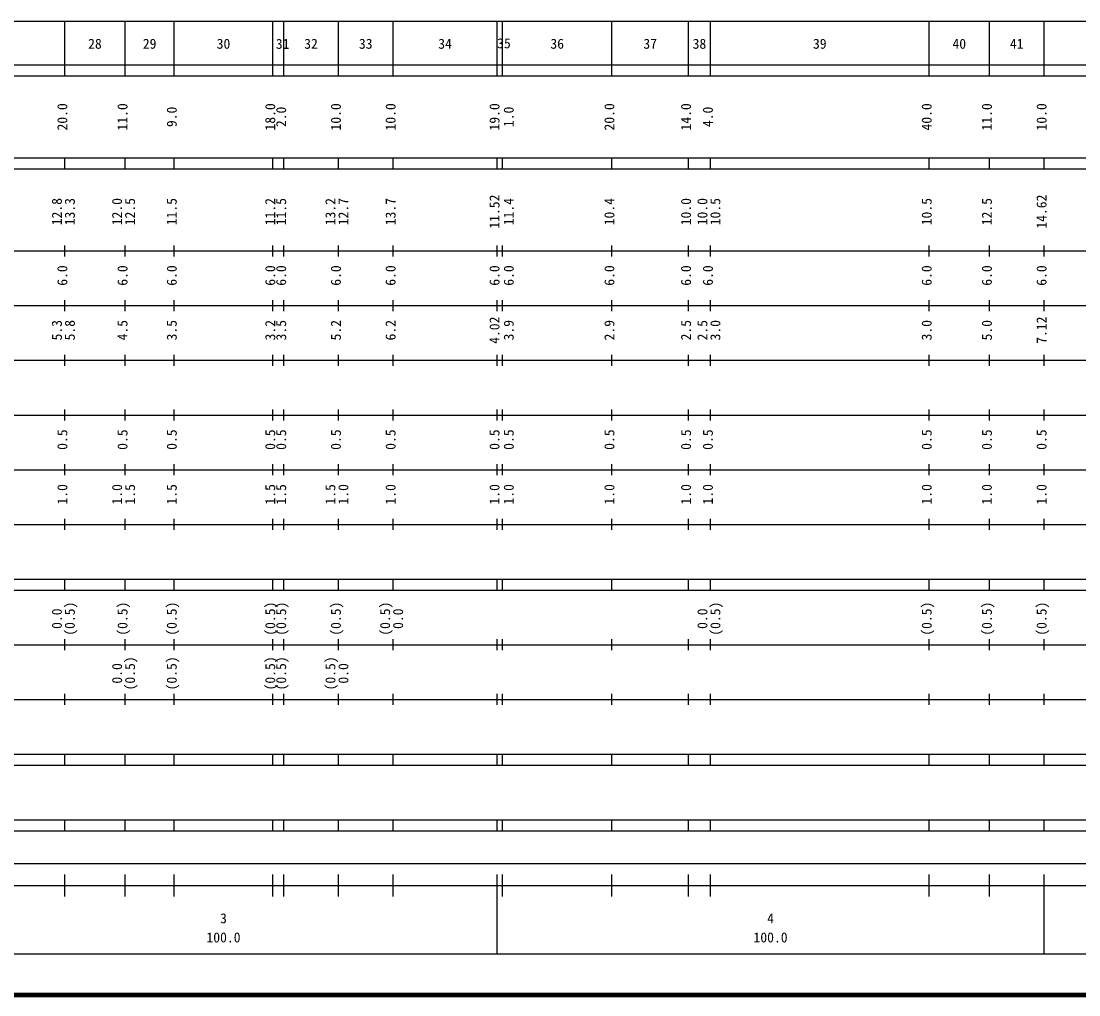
# Model space of a CAD drawing. Units: millimetres on the paper, enlarged 1000 times. Extents: x 40000 to 680000, y 20000 to 380000.
# Drawn here: x 281012 to 474356, y 20000 to 198000 of the extents above; entities that cross this region are included whole.
import ezdxf
from ezdxf.enums import TextEntityAlignment as Align

# ---------------------------------------------------------------- set-up
doc = ezdxf.new("R2010")
doc.units = ezdxf.units.MM
doc.header["$LTSCALE"] = 1000
doc.layers.add('M-TTL', color=2, linetype='Continuous', lineweight=140)
doc.layers.add('M-TTL-BAND', color=7, linetype='Continuous', lineweight=25)
doc.styles.add('ＭＳ ゴシック', font='')
doc.styles.get('ＭＳ ゴシック').set_extended_font_data('MS Gothic')

msp = doc.modelspace()

# ---------------------------------------------------------------- linework, layer by layer
at = {"layer": 'M-TTL'}
msp.add_line((40000, 20000), (680000, 20000), dxfattribs=at)
at = {"layer": 'M-TTL-BAND'}
for p, q in [((68000, 198000), (579000, 198000)), ((289000, 188000), (289000, 198000)), ((300000, 188000), (300000, 198000)), ((309000, 188000), (309000, 198000)), ((327000, 188000), (327000, 198000)), ((329000, 188000), (329000, 198000)), ((339000, 188000), (339000, 198000)), ((349000, 188000), (349000, 198000)), ((368000, 188000), (368000, 198000)), ((369000, 188000), (369000, 198000)), ((389000, 188000), (389000, 198000)), ((403000, 188000), (403000, 198000)), ((407000, 188000), (407000, 198000)), ((447000, 188000), (447000, 198000)), ((458000, 188000), (458000, 198000)), ((468000, 188000), (468000, 198000)), ((40000, 190000), (579000, 190000)), ((40000, 188000), (579000, 188000)), ((40000, 173000), (579000, 173000)), ((289000, 171000), (289000, 173000)), ((300000, 171000), (300000, 173000)), ((309000, 171000), (309000, 173000)), ((327000, 171000), (327000, 173000)), ((329000, 171000), (329000, 173000)), ((339000, 171000), (339000, 173000)), ((349000, 171000), (349000, 173000)), ((368000, 171000), (368000, 173000)), ((369000, 171000), (369000, 173000)), ((389000, 171000), (389000, 173000)), ((403000, 171000), (403000, 173000)), ((407000, 171000), (407000, 173000)), ((447000, 171000), (447000, 173000)), ((458000, 171000), (458000, 173000)), ((468000, 171000), (468000, 173000)), ((40000, 171000), (579000, 171000)), ((289000, 155000), (289000, 157000)), ((300000, 155000), (300000, 157000)), ((309000, 155000), (309000, 157000)), ((327000, 155000), (327000, 157000)), ((329000, 155000), (329000, 157000)), ((339000, 155000), (339000, 157000)), ((349000, 155000), (349000, 157000)), ((368000, 155000), (368000, 157000)), ((369000, 155000), (369000, 157000)), ((389000, 155000), (389000, 157000)), ((403000, 155000), (403000, 157000)), ((407000, 155000), (407000, 157000)), ((447000, 155000), (447000, 157000)), ((458000, 155000), (458000, 157000)), ((468000, 155000), (468000, 157000)), ((40000, 156000), (579000, 156000)), ((289000, 145000), (289000, 147000)), ((300000, 145000), (300000, 147000)), ((309000, 145000), (309000, 147000)), ((327000, 145000), (327000, 147000)), ((329000, 145000), (329000, 147000)), ((339000, 145000), (339000, 147000)), ((349000, 145000), (349000, 147000)), ((368000, 145000), (368000, 147000)), ((369000, 145000), (369000, 147000)), ((389000, 145000), (389000, 147000)), ((403000, 145000), (403000, 147000)), ((407000, 145000), (407000, 147000)), ((447000, 145000), (447000, 147000)), ((458000, 145000), (458000, 147000)), ((468000, 145000), (468000, 147000)), ((46000, 146000), (579000, 146000)), ((52000, 136000), (579000, 136000)), ((289000, 135000), (289000, 137000)), ((300000, 135000), (300000, 137000)), ((309000, 135000), (309000, 137000)), ((327000, 135000), (327000, 137000)), ((329000, 135000), (329000, 137000)), ((339000, 135000), (339000, 137000)), ((349000, 135000), (349000, 137000)), ((368000, 135000), (368000, 137000)), ((369000, 135000), (369000, 137000)), ((389000, 135000), (389000, 137000)), ((403000, 135000), (403000, 137000)), ((407000, 135000), (407000, 137000)), ((447000, 135000), (447000, 137000)), ((458000, 135000), (458000, 137000)), ((468000, 135000), (468000, 137000)), ((46000, 126000), (579000, 126000)), ((289000, 125000), (289000, 127000)), ((300000, 125000), (300000, 127000)), ((309000, 125000), (309000, 127000)), ((327000, 125000), (327000, 127000)), ((329000, 125000), (329000, 127000)), ((339000, 125000), (339000, 127000)), ((349000, 125000), (349000, 127000)), ((368000, 125000), (368000, 127000)), ((369000, 125000), (369000, 127000)), ((389000, 125000), (389000, 127000)), ((403000, 125000), (403000, 127000)), ((407000, 125000), (407000, 127000)), ((447000, 125000), (447000, 127000)), ((458000, 125000), (458000, 127000)), ((468000, 125000), (468000, 127000)), ((289000, 115000), (289000, 117000)), ((300000, 115000), (300000, 117000)), ((309000, 115000), (309000, 117000)), ((327000, 115000), (327000, 117000)), ((329000, 115000), (329000, 117000)), ((339000, 115000), (339000, 117000)), ((349000, 115000), (349000, 117000)), ((368000, 115000), (368000, 117000)), ((369000, 115000), (369000, 117000)), ((389000, 115000), (389000, 117000)), ((403000, 115000), (403000, 117000)), ((407000, 115000), (407000, 117000)), ((447000, 115000), (447000, 117000)), ((458000, 115000), (458000, 117000)), ((468000, 115000), (468000, 117000)), ((52000, 116000), (579000, 116000)), ((289000, 105000), (289000, 107000)), ((300000, 105000), (300000, 107000)), ((309000, 105000), (309000, 107000)), ((327000, 105000), (327000, 107000)), ((329000, 105000), (329000, 107000)), ((339000, 105000), (339000, 107000)), ((349000, 105000), (349000, 107000)), ((368000, 105000), (368000, 107000)), ((369000, 105000), (369000, 107000)), ((389000, 105000), (389000, 107000)), ((403000, 105000), (403000, 107000)), ((407000, 105000), (407000, 107000)), ((447000, 105000), (447000, 107000)), ((458000, 105000), (458000, 107000)), ((468000, 105000), (468000, 107000)), ((46000, 106000), (579000, 106000)), ((40000, 96000), (579000, 96000)), ((289000, 94000), (289000, 96000)), ((300000, 94000), (300000, 96000)), ((309000, 94000), (309000, 96000)), ((327000, 94000), (327000, 96000)), ((329000, 94000), (329000, 96000)), ((339000, 94000), (339000, 96000)), ((349000, 94000), (349000, 96000)), ((368000, 94000), (368000, 96000)), ((369000, 94000), (369000, 96000)), ((389000, 94000), (389000, 96000)), ((403000, 94000), (403000, 96000)), ((407000, 94000), (407000, 96000)), ((447000, 94000), (447000, 96000)), ((458000, 94000), (458000, 96000)), ((468000, 94000), (468000, 96000)), ((40000, 94000), (579000, 94000)), ((49000, 84000), (579000, 84000)), ((289000, 83000), (289000, 85000)), ((300000, 83000), (300000, 85000)), ((309000, 83000), (309000, 85000)), ((327000, 83000), (327000, 85000)), ((329000, 83000), (329000, 85000)), ((339000, 83000), (339000, 85000)), ((349000, 83000), (349000, 85000)), ((368000, 83000), (368000, 85000)), ((369000, 83000), (369000, 85000)), ((389000, 83000), (389000, 85000)), ((403000, 83000), (403000, 85000)), ((407000, 83000), (407000, 85000)), ((447000, 83000), (447000, 85000)), ((458000, 83000), (458000, 85000)), ((468000, 83000), (468000, 85000)), ((40000, 74000), (579000, 74000)), ((289000, 73000), (289000, 75000)), ((300000, 73000), (300000, 75000)), ((309000, 73000), (309000, 75000)), ((327000, 73000), (327000, 75000)), ((329000, 73000), (329000, 75000)), ((339000, 73000), (339000, 75000)), ((349000, 73000), (349000, 75000)), ((368000, 73000), (368000, 75000)), ((369000, 73000), (369000, 75000)), ((389000, 73000), (389000, 75000)), ((403000, 73000), (403000, 75000)), ((407000, 73000), (407000, 75000)), ((447000, 73000), (447000, 75000)), ((458000, 73000), (458000, 75000)), ((468000, 73000), (468000, 75000)), ((40000, 64000), (579000, 64000)), ((289000, 62000), (289000, 64000)), ((300000, 62000), (300000, 64000)), ((309000, 62000), (309000, 64000)), ((327000, 62000), (327000, 64000)), ((329000, 62000), (329000, 64000)), ((339000, 62000), (339000, 64000)), ((349000, 62000), (349000, 64000)), ((368000, 62000), (368000, 64000)), ((369000, 62000), (369000, 64000)), ((389000, 62000), (389000, 64000)), ((403000, 62000), (403000, 64000)), ((407000, 62000), (407000, 64000)), ((447000, 62000), (447000, 64000)), ((458000, 62000), (458000, 64000)), ((468000, 62000), (468000, 64000)), ((40000, 62000), (579000, 62000)), ((40000, 52000), (579000, 52000)), ((289000, 50000), (289000, 52000)), ((300000, 50000), (300000, 52000)), ((309000, 50000), (309000, 52000)), ((327000, 50000), (327000, 52000)), ((329000, 50000), (329000, 52000)), ((339000, 50000), (339000, 52000)), ((349000, 50000), (349000, 52000)), ((368000, 50000), (368000, 52000)), ((369000, 50000), (369000, 52000)), ((389000, 50000), (389000, 52000)), ((403000, 50000), (403000, 52000)), ((407000, 50000), (407000, 52000)), ((447000, 50000), (447000, 52000)), ((458000, 50000), (458000, 52000)), ((468000, 50000), (468000, 52000)), ((40000, 50000), (579000, 50000)), ((71000, 44000), (552000, 44000)), ((289000, 38000), (289000, 42000)), ((300000, 38000), (300000, 42000)), ((309000, 38000), (309000, 42000)), ((327000, 38000), (327000, 42000)), ((329000, 38000), (329000, 42000)), ((339000, 38000), (339000, 42000)), ((349000, 38000), (349000, 42000)), ((368000, 27500), (368000, 42000)), ((369000, 38000), (369000, 42000)), ((389000, 38000), (389000, 42000)), ((403000, 38000), (403000, 42000)), ((407000, 38000), (407000, 42000)), ((447000, 38000), (447000, 42000)), ((458000, 38000), (458000, 42000)), ((468000, 27500), (468000, 42000)), ((40000, 40000), (579000, 40000)), ((68000, 27500), (579000, 27500))]:
    msp.add_line(p, q, dxfattribs=at)

# ---------------------------------------------------------------- texts
at = {"layer": 'M-TTL-BAND', "style": 'ＭＳ ゴシック'}
for s, p in [('28', (294500, 192405)), ('29', (304500, 192405)), ('30', (318000, 192405)), ('31', (328808, 192387)), ('32', (334000, 192405)), ('33', (344000, 192405)), ('34', (358500, 192405)), ('35', (369267, 192490)), ('36', (379000, 192405)), ('37', (396000, 192405)), ('38', (405000, 192405)), ('39', (427000, 192405)), ('40', (452500, 192405)), ('41', (463000, 192405)), ('3', (318000, 32523)), ('4', (418000, 32523)), ('100.0', (318000, 29033)), ('100.0', (418000, 29033))]:
    msp.add_text(s, height=1833, dxfattribs=at).set_placement(p, align=Align.BOTTOM_CENTER)
for s, p in [('20.0', (290000, 180500)), ('11.0', (301000, 180500)), ('9.0', (310000, 180500)), ('18.0', (328000, 180500)), ('2.0', (330000, 180500)), ('10.0', (340000, 180500)), ('10.0', (350000, 180500)), ('19.0', (369000, 180500)), ('1.0', (371599, 180500)), ('20.0', (390000, 180500)), ('14.0', (404000, 180500)), ('4.0', (408000, 180500)), ('40.0', (448000, 180500)), ('11.0', (459000, 180500)), ('10.0', (469000, 180500)), ('12.8', (289000, 163174)), ('13.3', (291370, 163174)), ('12.0', (300000, 163174)), ('12.5', (302370, 163174)), ('11.5', (310000, 163174)), ('11.2', (328000, 163174)), ('11.5', (330000, 163174)), ('13.2', (339000, 163174)), ('12.7', (341370, 163174)), ('13.7', (350000, 163174)), ('11.52', (369000, 163174)), ('11.4', (371599, 163174)), ('10.4', (390000, 163174)), ('10.0', (404000, 163174)), ('10.0', (407000, 163174)), ('10.5', (409370, 163174)), ('10.5', (448000, 163174)), ('12.5', (459000, 163174)), ('14.62', (469000, 163174)), ('6.0', (290000, 151500)), ('6.0', (301000, 151500)), ('6.0', (310000, 151500)), ('6.0', (328000, 151500)), ('6.0', (330000, 151500)), ('6.0', (340000, 151500)), ('6.0', (350000, 151500)), ('6.0', (369000, 151500)), ('6.0', (371599, 151500)), ('6.0', (390000, 151500)), ('6.0', (404000, 151500)), ('6.0', (408000, 151500)), ('6.0', (448000, 151500)), ('6.0', (459000, 151500)), ('6.0', (469000, 151500)), ('5.3', (289000, 141500)), ('5.8', (291370, 141500)), ('4.5', (301000, 141500)), ('3.5', (310000, 141500)), ('3.2', (328000, 141500)), ('3.5', (330000, 141500)), ('5.2', (340000, 141500)), ('6.2', (350000, 141500)), ('4.02', (369000, 141500)), ('3.9', (371599, 141500)), ('2.9', (390000, 141500)), ('2.5', (404000, 141500)), ('2.5', (407000, 141500)), ('3.0', (409370, 141500)), ('3.0', (448000, 141500)), ('5.0', (459000, 141500)), ('7.12', (469000, 141500)), ('0.5', (290000, 121500)), ('0.5', (301000, 121500)), ('0.5', (310000, 121500)), ('0.5', (328000, 121500)), ('0.5', (330000, 121500)), ('0.5', (340000, 121500)), ('0.5', (350000, 121500)), ('0.5', (369000, 121500)), ('0.5', (371599, 121500)), ('0.5', (390000, 121500)), ('0.5', (404000, 121500)), ('0.5', (408000, 121500)), ('0.5', (448000, 121500)), ('0.5', (459000, 121500)), ('0.5', (469000, 121500)), ('1.0', (290000, 111500)), ('1.0', (300000, 111500)), ('1.5', (302370, 111500)), ('1.5', (310000, 111500)), ('1.5', (328000, 111500)), ('1.5', (330000, 111500)), ('1.5', (339000, 111500)), ('1.0', (341370, 111500)), ('1.0', (350000, 111500)), ('1.0', (369000, 111500)), ('1.0', (371599, 111500)), ('1.0', (390000, 111500)), ('1.0', (404000, 111500)), ('1.0', (408000, 111500)), ('1.0', (448000, 111500)), ('1.0', (459000, 111500)), ('1.0', (469000, 111500)), ('(0.5)', (291370, 88764)), ('(0.5)', (301000, 88764)), ('(0.5)', (310000, 88764)), ('(0.5)', (328000, 88764)), ('(0.5)', (330000, 88764)), ('(0.5)', (340000, 88764)), ('(0.5)', (349000, 88764)), ('(0.5)', (409370, 88764)), ('(0.5)', (448000, 88764)), ('(0.5)', (459000, 88764)), ('(0.5)', (469000, 88764)), ('0.0', (289000, 88764)), ('0.0', (351370, 88764)), ('0.0', (407000, 88764)), ('(0.5)', (302370, 78764)), ('(0.5)', (310000, 78764)), ('(0.5)', (328000, 78764)), ('(0.5)', (330000, 78764)), ('(0.5)', (339000, 78764)), ('0.0', (300000, 78764)), ('0.0', (341370, 78764))]:
    msp.add_text(s, height=1833, rotation=90, dxfattribs=at).set_placement(p, align=Align.BOTTOM_CENTER)

doc.saveas('drawing.dxf')
